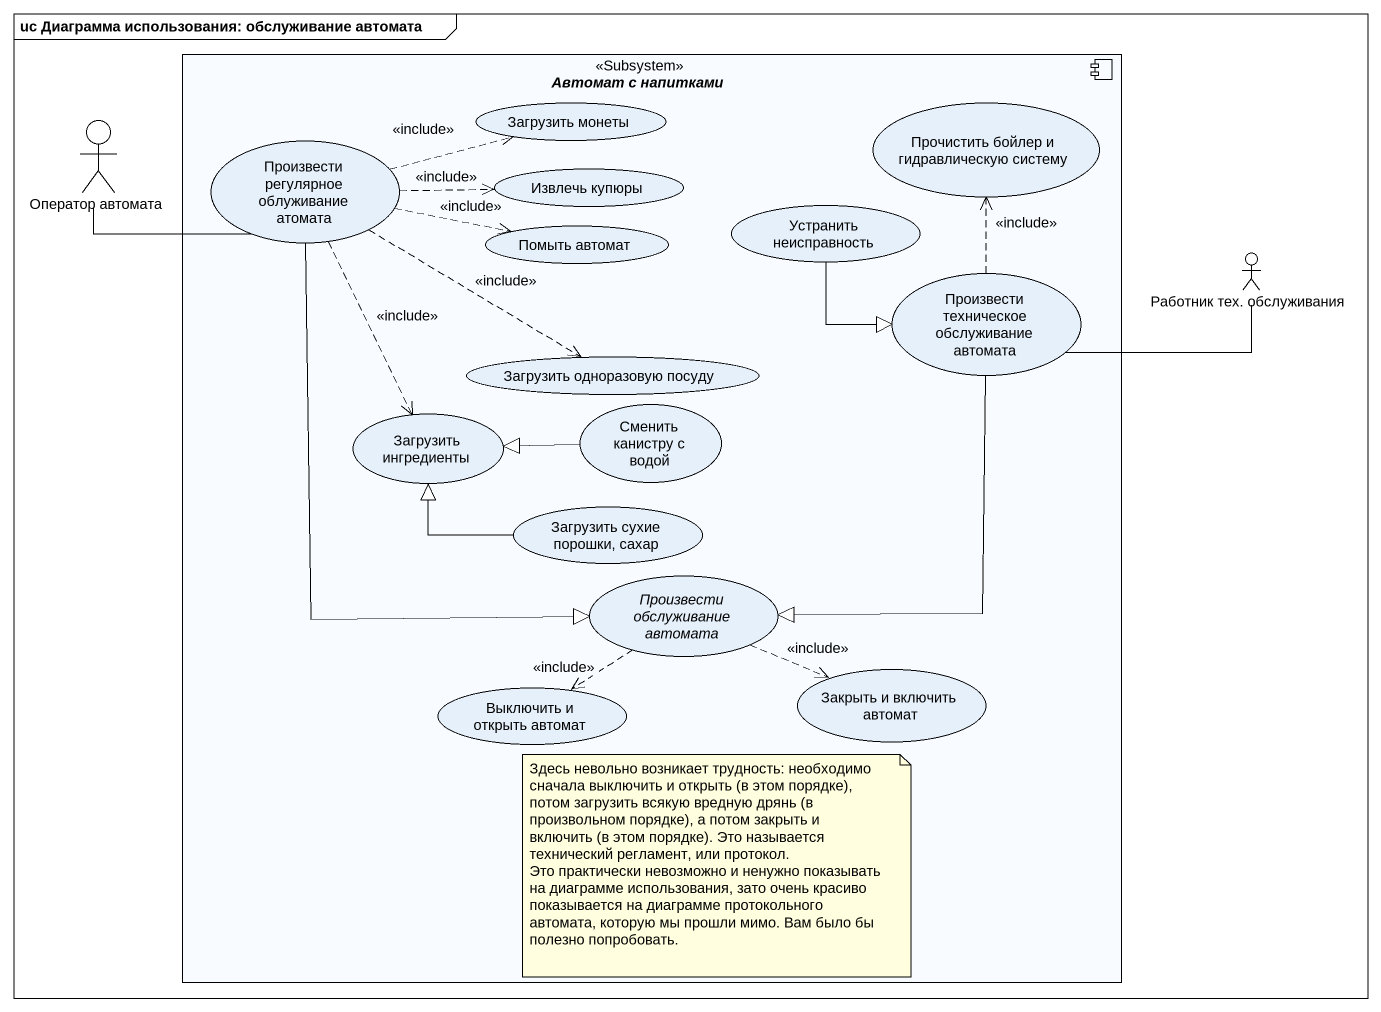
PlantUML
@startuml
mainframe uc Диаграмма использования: обслуживание автомата
component "Автомат с напитками" as Автомат_с_напитками <<Subsystem>> {
  usecase "Произвести регулярное облуживание атомата" as Произвести_регулярное
  usecase "Загрузить монеты" as Загрузить_монеты
  usecase "Прочистить бойлер и гидравлическую систему" as Прочистить_бойлер_и
  usecase "Извлечь купюры" as Извлечь_купюры
  usecase "Устранить неисправность" as Устранить_неисправность
  usecase "Помыть автомат" as Помыть_автомат
  usecase "Произвести техническое обслуживание автомата" as Произвести_техническое
  usecase "Загрузить одноразовую посуду" as Загрузить_одноразовую_посуду
  usecase "Загрузить ингредиенты" as Загрузить_ингредиенты
  usecase "Сменить канистру с водой" as Сменить_канистру_с_водой
  usecase "Загрузить сухие порошки, сахар" as Загрузить_сухие_порошки
  usecase "Произвести обслуживание автомата" as Произвести_обслуживание
  usecase "Выключить и открыть автомат" as Выключить_и_открыть_автомат
  usecase "Закрыть и включить автомат" as Закрыть_и_включить_автомат
}
actor "Оператор автомата" as Оператор_автомата
actor "Работник тех. обслуживания" as Работник_тех_обслуживания
Оператор_автомата -right- Произвести_регулярное
Произвести_регулярное .right.> Загрузить_монеты : <<include>>
Произвести_регулярное .right.> Извлечь_купюры : <<include>>
Произвести_регулярное .right.> Помыть_автомат : <<include>>
Произвести_регулярное .right.> Загрузить_одноразовую_посуду : <<include>>
Произвести_регулярное ..> Загрузить_ингредиенты : <<include>>
Произвести_регулярное --|> Произвести_обслуживание
Устранить_неисправность -right-|> Произвести_техническое
Работник_тех_обслуживания -left- Произвести_техническое
Произвести_техническое .up.> Прочистить_бойлер_и : <<include>>
Произвести_техническое --|> Произвести_обслуживание
Сменить_канистру_с_водой -left-|> Загрузить_ингредиенты
Загрузить_сухие_порошки -left-|> Загрузить_ингредиенты
Произвести_обслуживание ..> Выключить_и_открыть_автомат : <<include>>
Произвести_обслуживание .right.> Закрыть_и_включить_автомат : <<include>>
note as N1
  Здесь невольно возникает трудность: необходимо сначала выключить и открыть (в этом порядке), потом загрузить всякую вредную дрянь (в произвольном порядке), а потом закрыть и включить (в этом порядке). Это называется технический регламент, или протокол.
  Это практически невозможно и ненужно показывать на диаграмме использования, зато очень красиво показывается на диаграмме протокольного автомата, которую мы прошли мимо. Вам было бы полезно попробовать.
end note
@enduml
